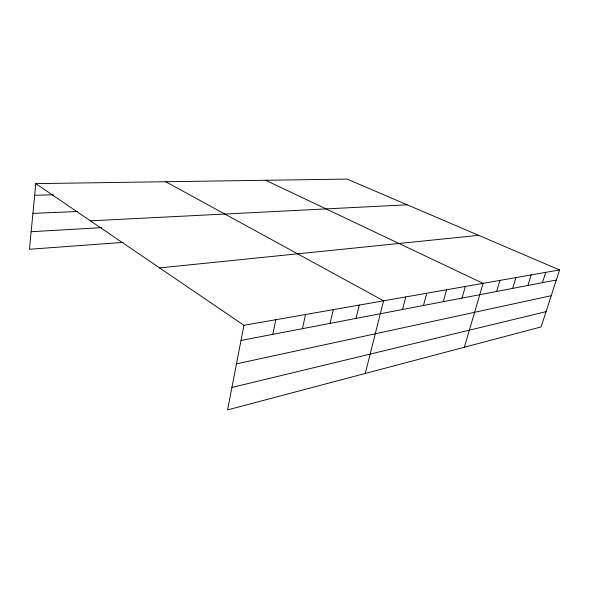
<?xml version="1.0" encoding="UTF-8"?>
<svg xmlns="http://www.w3.org/2000/svg" width="589" height="589" viewBox="0 0 589 589"><rect width="100%" height="100%" fill="white"/><g stroke="black" fill="none" stroke-linecap="round" stroke-linejoin="round"><path stroke-width="0.88" d="M35.796 183.628L243.942 325.319L227.553 409.907L541.092 326.932L559.55 269.946L347.09 179.093L35.796 183.628L29.45 249.265L123.116 242.396M272.795 334.361L275.829 319.724M302.422 328.684L305.536 314.511M330.098 323.376L333.271 309.645M356.006 318.413L359.231 305.095M365.268 373.463L383.579 300.817L165.737 181.736M402.523 309.497L405.806 296.922M423.469 305.485L426.775 293.241M443.267 301.693L446.58 289.766M462.004 298.1L465.325 286.482M464.375 347.238L483.083 283.361L265.676 180.278M496.623 291.467L499.936 280.408M512.644 288.396L515.957 277.596M527.899 285.474L531.19 274.923M542.425 282.691L545.708 272.376M231.904 387.459L546.04 311.669M236.476 363.847L551.201 295.722M241.011 340.449L556.281 280.033M243.942 325.319L559.55 269.946M159.619 267.914L478.651 235.357M31.151 231.72L101.742 227.641M90.47 220.846L407.198 204.795M32.925 213.358L77.527 211.517M34.67 195.268L53.422 194.804"/></g></svg>
